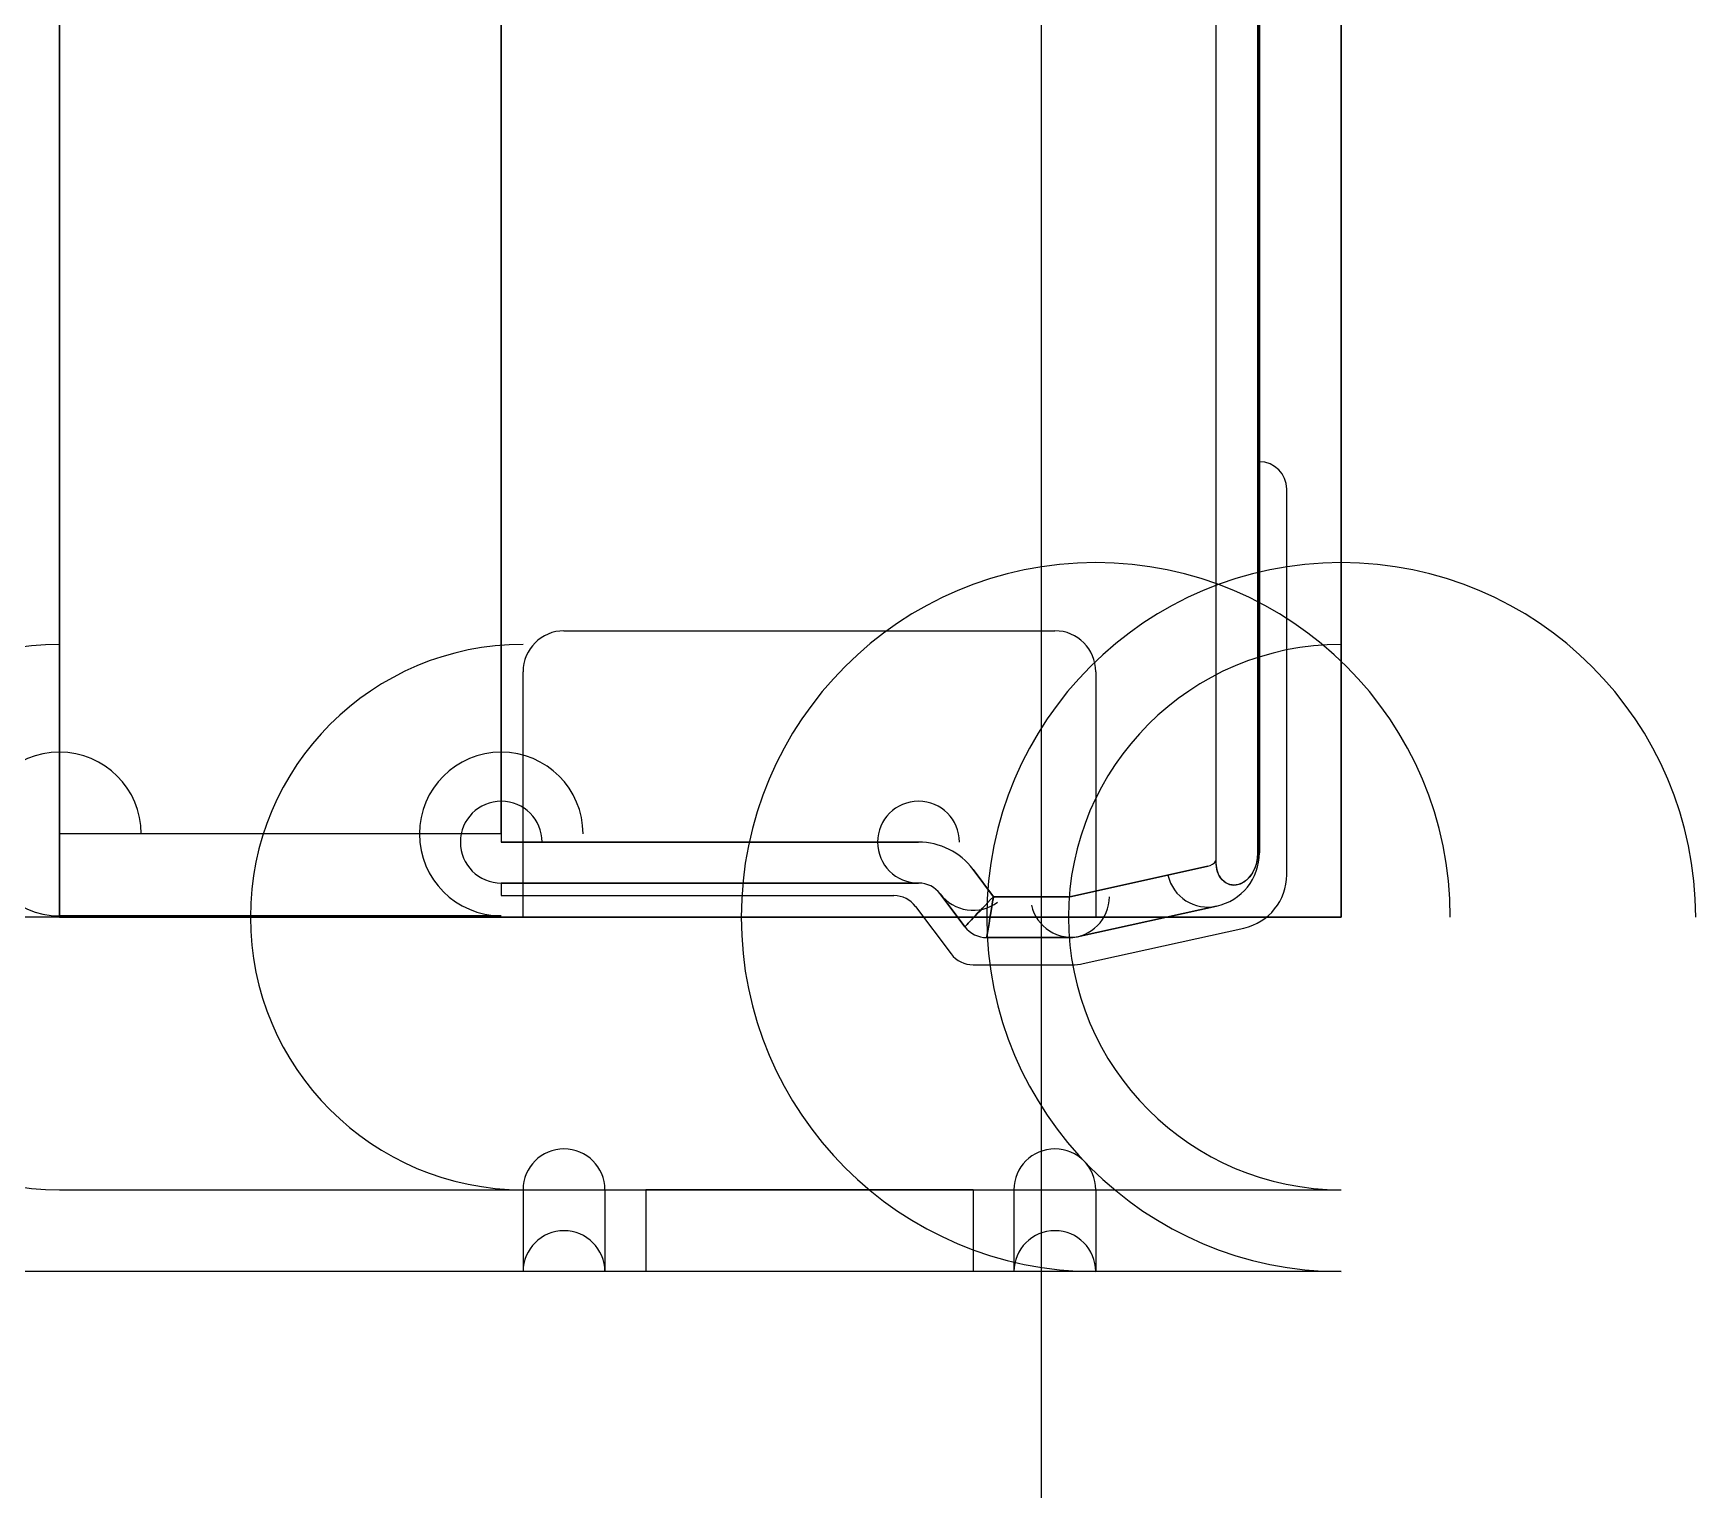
# Model space of a CAD drawing. Header units: millimetres. Extents: x -26.5 to 28.9, y -30 to 30.
# Drawn here: x 22.8 to 28.9, y -3.64 to 1.7 of the extents above; entities that cross this region are included whole.
import ezdxf

# ---------------------------------------------------------------- set-up
doc = ezdxf.new("R2010")
doc.units = ezdxf.units.MM
doc.layers.add('Feature', color=7, linetype='CONTINUOUS')

msp = doc.modelspace()

# ---------------------------------------------------------------- linework, layer by layer
at = {"layer": 'Feature'}
for p, q in [((26.5, 26.9975, 1.6), (26.5, -26.9975, 1.6)), ((26.5, 26.9975), (26.5, -26.9975)), ((26.5, 26.9975), (26.5, -26.9975)), ((26.5, 26.9975, 1.6), (26.5, -26.9975, 1.6)), ((22.9, -1.54, 1.9), (22.9, 4.8, 1.9)), ((22.9, 4.8, 4.46), (22.9, -1.54, 4.46)), ((22.9, 4.8, 4.46), (22.9, -1.54, 4.46)), ((22.9, -1.54, 1.9), (22.9, 4.8, 1.9)), ((27.6, -1.54, 1.6), (27.6, 4.8, 1.6)), ((27.6, 4.8, 4.76), (27.6, -1.54, 4.76)), ((27.6, -1.54, 1.6), (27.6, 4.8, 1.6)), ((27.6, 4.8, 4.76), (27.6, -1.54, 4.76)), ((27.6, 4.8, 4.46), (27.6, -1.54, 4.46)), ((27.6, -1.54, 1.9), (27.6, 4.8, 1.9)), ((27.6, -1.54, 1.9), (27.6, 4.8, 1.9)), ((27.6, 4.8, 4.46), (27.6, -1.54, 4.46)), ((27.1407, 4.59339, 3.53), (27.1407, -1.33339, 3.53)), ((27.1407, 4.59339, 2.83), (27.1407, -1.33339, 2.83)), ((27.1407, 4.59339, 3.53), (27.1407, -1.33339, 3.53)), ((27.1407, 4.59339, 2.83), (27.1407, -1.33339, 2.83)), ((24.52, 4.525, 3.53), (24.52, -1.265, 3.53)), ((24.52, 4.525, 2.83), (24.52, -1.265, 2.83)), ((24.52, 4.525, 3.53), (24.52, -1.265, 3.53)), ((24.52, 4.525, 2.83), (24.52, -1.265, 2.83)), ((27.2944, 4.5644, 2.93926), (27.2944, -1.3044, 2.93926)), ((27.2944, -1.3044, 3.42074), (27.2944, 4.5644, 3.42074)), ((27.2944, -1.3044, 3.42074), (27.2944, 4.5644, 3.42074)), ((27.2944, 4.5644, 2.93926), (27.2944, -1.3044, 2.93926)), ((27.3, -1.3044, 2.98), (27.3, 4.5644, 2.98)), ((27.3, 4.5644, 3.38), (27.3, -1.3044, 3.38)), ((27.3, -1.3044, 2.98), (27.3, 4.5644, 2.98)), ((27.3, 4.5644, 3.38), (27.3, -1.3044, 3.38)), ((22.9, -1.235, 2.68), (22.9, 4.495, 2.68)), ((22.9, 4.495, 3.68), (22.9, -1.235, 3.68)), ((22.9, 4.495, 3.68), (22.9, -1.235, 3.68)), ((22.9, -1.235, 2.68), (22.9, 4.495, 2.68)), ((24.52, -1.235, 2.68), (24.52, 4.495, 2.68)), ((24.52, 4.495, 3.68), (24.52, -1.235, 3.68)), ((24.52, -1.235, 2.68), (24.52, 4.495, 2.68)), ((24.52, 4.495, 3.68), (24.52, -1.235, 3.68)), ((27.3, 0.13, 3.28), (27.3, 0.13, 3.08)), ((27.3, 0.13, 3.08), (27.3, -1.3044, 3.08)), ((27.3, 0.13, 3.28), (27.3, -1.3044, 3.28)), ((27.3, 0.13, 3.28), (27.3, 0.13, 3.08)), ((27.3, 0.13, 3.28), (27.3, -1.3044, 3.28)), ((27.3, 0.13, 3.08), (27.3, -1.3044, 3.08)), ((27.4, -1.3847, 3.08), (27.4, 0.03, 3.08)), ((27.4, 0.03, 3.28), (27.4, 0.03, 3.08)), ((27.4, -1.3847, 3.28), (27.4, 0.03, 3.28)), ((27.4, 0.03, 3.28), (27.4, 0.03, 3.08)), ((27.4, -1.3847, 3.28), (27.4, 0.03, 3.28)), ((27.4, -1.3847, 3.08), (27.4, 0.03, 3.08)), ((24.75, -0.49, 1.6), (26.55, -0.49, 1.6)), ((24.75, -0.49, 1.9), (26.55, -0.49, 1.9)), ((24.75, -0.49, 1.9), (24.75, -0.49, 1.6)), ((24.75, -0.49, 1.6), (26.55, -0.49, 1.6)), ((24.75, -0.49, 1.9), (26.55, -0.49, 1.9)), ((24.75, -0.49, 1.9), (24.75, -0.49, 1.6)), ((26.55, -0.49, 1.9), (26.55, -0.49, 1.6)), ((26.55, -0.49, 1.9), (26.55, -0.49, 1.6)), ((24.6, -1.54, 1.6), (24.6, -0.64, 1.6)), ((24.6, -0.64, 1.9), (24.6, -0.64, 1.6)), ((24.6, -1.54, 1.9), (24.6, -0.64, 1.9)), ((24.6, -1.54, 1.6), (24.6, -0.64, 1.6)), ((24.6, -1.54, 1.9), (24.6, -0.64, 1.9)), ((24.6, -0.64, 1.9), (24.6, -0.64, 1.6)), ((26.7, -0.64, 1.6), (26.7, -1.54, 1.6)), ((26.7, -0.64, 1.9), (26.7, -1.54, 1.9)), ((26.7, -0.64, 1.9), (26.7, -0.64, 1.6)), ((26.7, -0.64, 1.9), (26.7, -1.54, 1.9)), ((26.7, -0.64, 1.9), (26.7, -0.64, 1.6)), ((26.7, -0.64, 1.6), (26.7, -1.54, 1.6)), ((24.52, -1.235, 3.68), (22.9, -1.235, 3.68)), ((24.52, -1.235, 2.68), (22.9, -1.235, 2.68)), ((24.52, -1.235, 2.68), (22.9, -1.235, 2.68)), ((24.52, -1.235, 3.68), (22.9, -1.235, 3.68)), ((24.52, -1.265, 3.53), (26.05, -1.265, 3.53)), ((26.05, -1.265, 2.83), (24.52, -1.265, 2.83)), ((26.05, -1.265, 2.83), (24.52, -1.265, 2.83)), ((24.52, -1.265, 3.53), (26.05, -1.265, 3.53)), ((27.3, -1.3044, 3.28), (27.3, -1.3044, 3.08)), ((27.3, -1.3044, 3.28), (27.3, -1.3044, 3.08)), ((27.3, -1.3044, 3.38), (27.3, -1.3044, 2.98)), ((27.3, -1.3044, 3.38), (27.3, -1.3044, 2.98)), ((26.25, -1.365, 3.53), (26.325, -1.465, 3.53)), ((26.325, -1.465, 2.83), (26.25, -1.365, 2.83)), ((26.325, -1.465, 2.83), (26.25, -1.365, 2.83)), ((26.25, -1.365, 3.53), (26.325, -1.465, 3.53)), ((26.6108, -1.46382, 3.53), (27.1108, -1.35322, 3.53)), ((27.1108, -1.35322, 2.83), (26.6108, -1.46382, 2.83)), ((27.1108, -1.35322, 2.83), (26.6108, -1.46382, 2.83)), ((26.6108, -1.46382, 3.53), (27.1108, -1.35322, 3.53)), ((27.4, -1.3847, 3.28), (27.4, -1.3847, 3.08)), ((27.4, -1.3847, 3.28), (27.4, -1.3847, 3.08)), ((26.05, -1.415, 3.08), (24.52, -1.415, 3.08)), ((24.52, -1.415, 3.28), (24.52, -1.415, 3.08)), ((26.05, -1.415, 3.28), (24.52, -1.415, 3.28)), ((24.52, -1.415, 3.08), (24.52, -1.46105, 3.08)), ((24.52, -1.415, 3.28), (24.52, -1.46105, 3.28)), ((24.52, -1.415, 3.28), (24.52, -1.415, 3.08)), ((26.05, -1.415, 3.28), (24.52, -1.415, 3.28)), ((24.52, -1.415, 3.28), (24.52, -1.46105, 3.28)), ((24.52, -1.415, 3.08), (24.52, -1.46105, 3.08)), ((26.05, -1.415, 3.08), (24.52, -1.415, 3.08)), ((24.52, -1.415, 3.38), (24.52, -1.415, 2.98)), ((24.52, -1.415, 3.38), (24.52, -1.415, 2.98)), ((24.52, -1.415, 2.98), (26.05, -1.415, 2.98)), ((26.05, -1.415, 3.38), (24.52, -1.415, 3.38)), ((24.52, -1.415, 2.98), (26.05, -1.415, 2.98)), ((26.05, -1.415, 3.38), (24.52, -1.415, 3.38)), ((24.52, -1.46105, 3.28), (24.52, -1.46105, 3.08)), ((24.52, -1.46105, 3.08), (25.9595, -1.46105, 3.08)), ((24.52, -1.46105, 3.28), (25.9595, -1.46105, 3.28)), ((24.52, -1.46105, 3.28), (24.52, -1.46105, 3.08)), ((24.52, -1.46105, 3.28), (25.9595, -1.46105, 3.28)), ((24.52, -1.46105, 3.08), (25.9595, -1.46105, 3.08)), ((25.9595, -1.46105, 3.28), (25.9595, -1.46105, 3.08)), ((25.9595, -1.46105, 3.28), (25.9595, -1.46105, 3.08)), ((26.05, -1.415, 3.28), (26.05, -1.415, 3.08)), ((26.05, -1.415, 3.28), (26.05, -1.415, 3.08)), ((26.05, -1.415, 3.38), (26.05, -1.415, 2.98)), ((26.05, -1.415, 3.38), (26.05, -1.415, 2.98)), ((26.22, -1.575, 3.08), (26.13, -1.455, 3.08)), ((26.13, -1.455, 3.28), (26.13, -1.455, 3.08)), ((26.22, -1.575, 3.28), (26.13, -1.455, 3.28)), ((26.13, -1.455, 3.28), (26.13, -1.455, 3.08)), ((26.22, -1.575, 3.28), (26.13, -1.455, 3.28)), ((26.22, -1.575, 3.08), (26.13, -1.455, 3.08)), ((26.13, -1.455, 3.38), (26.13, -1.455, 2.98)), ((26.13, -1.455, 3.38), (26.13, -1.455, 2.98)), ((26.13, -1.455, 2.98), (26.22, -1.575, 2.98)), ((26.22, -1.575, 3.38), (26.13, -1.455, 3.38)), ((26.13, -1.455, 2.98), (26.22, -1.575, 2.98)), ((26.22, -1.575, 3.38), (26.13, -1.455, 3.38)), ((26.0395, -1.50105, 3.28), (26.0395, -1.50105, 3.08)), ((26.0395, -1.50105, 3.08), (26.17, -1.675, 3.08)), ((26.0395, -1.50105, 3.28), (26.17, -1.675, 3.28)), ((26.0395, -1.50105, 3.28), (26.0395, -1.50105, 3.08)), ((26.0395, -1.50105, 3.28), (26.17, -1.675, 3.28)), ((26.0395, -1.50105, 3.08), (26.17, -1.675, 3.08)), ((26.325, -1.465, 3.53), (26.6, -1.465, 3.53)), ((26.6, -1.465, 2.83), (26.325, -1.465, 2.83)), ((26.6, -1.465, 2.83), (26.325, -1.465, 2.83)), ((26.325, -1.465, 3.53), (26.6, -1.465, 3.53)), ((27.1432, -1.49968, 3.08), (26.6432, -1.61028, 3.08)), ((27.1432, -1.49968, 3.28), (26.6432, -1.61028, 3.28)), ((27.1432, -1.49968, 3.28), (26.6432, -1.61028, 3.28)), ((27.1432, -1.49968, 3.08), (26.6432, -1.61028, 3.08)), ((26.6432, -1.61028, 2.98), (27.1432, -1.49968, 2.98)), ((27.1432, -1.49968, 3.38), (26.6432, -1.61028, 3.38)), ((26.6432, -1.61028, 2.98), (27.1432, -1.49968, 2.98)), ((27.1432, -1.49968, 3.38), (26.6432, -1.61028, 3.38)), ((27.1432, -1.49968, 3.28), (27.1432, -1.49968, 3.08)), ((27.1432, -1.49968, 3.28), (27.1432, -1.49968, 3.08)), ((27.1432, -1.49968, 3.38), (27.1432, -1.49968, 2.98)), ((27.1432, -1.49968, 3.38), (27.1432, -1.49968, 2.98)), ((27.6, -1.54, 4.76), (19.99, -1.54, 4.76)), ((27.6, -1.54, 4.76), (19.99, -1.54, 4.76)), ((24.6, -1.54, 1.6), (21.93, -1.54, 1.6)), ((24.6, -1.54, 1.6), (21.93, -1.54, 1.6)), ((24.52, -1.535, 3.38), (22.9, -1.535, 3.38)), ((22.9, -1.535, 3.38), (22.9, -1.535, 2.98)), ((24.52, -1.535, 2.98), (22.9, -1.535, 2.98)), ((24.52, -1.535, 3.38), (22.9, -1.535, 3.38)), ((24.52, -1.535, 2.98), (22.9, -1.535, 2.98)), ((22.9, -1.535, 3.38), (22.9, -1.535, 2.98)), ((22.9, -1.54, 1.9), (24.6, -1.54, 1.9)), ((22.9, -1.54, 1.9), (24.6, -1.54, 1.9)), ((22.9, -1.54, 4.46), (27.6, -1.54, 4.46)), ((22.9, -1.54, 4.46), (27.6, -1.54, 4.46)), ((24.52, -1.535, 3.38), (24.52, -1.535, 2.98)), ((24.52, -1.535, 3.38), (24.52, -1.535, 2.98)), ((26.22, -1.575, 3.28), (26.22, -1.575, 3.08)), ((26.22, -1.575, 3.28), (26.22, -1.575, 3.08)), ((26.22, -1.575, 3.38), (26.22, -1.575, 2.98)), ((26.22, -1.575, 3.38), (26.22, -1.575, 2.98)), ((26.6541, -1.71028, 3.08), (27.2432, -1.57998, 3.08)), ((26.6541, -1.71028, 3.28), (27.2432, -1.57998, 3.28)), ((26.6541, -1.71028, 3.28), (27.2432, -1.57998, 3.28)), ((26.6541, -1.71028, 3.08), (27.2432, -1.57998, 3.08)), ((27.6, -1.54, 1.6), (26.7, -1.54, 1.6)), ((27.6, -1.54, 1.6), (26.7, -1.54, 1.6)), ((26.7, -1.54, 1.9), (27.6, -1.54, 1.9)), ((26.7, -1.54, 1.9), (27.6, -1.54, 1.9)), ((27.2432, -1.57998, 3.28), (27.2432, -1.57998, 3.08)), ((27.2432, -1.57998, 3.28), (27.2432, -1.57998, 3.08)), ((26.3, -1.615, 3.28), (26.3, -1.615, 3.08)), ((26.6, -1.615, 3.08), (26.3, -1.615, 3.08)), ((26.3, -1.615, 3.28), (26.3, -1.615, 3.08)), ((26.6, -1.615, 3.28), (26.3, -1.615, 3.28)), ((26.6, -1.615, 3.28), (26.3, -1.615, 3.28)), ((26.6, -1.615, 3.08), (26.3, -1.615, 3.08)), ((26.3, -1.615, 3.38), (26.3, -1.615, 2.98)), ((26.3, -1.615, 3.38), (26.3, -1.615, 2.98)), ((26.3, -1.615, 2.98), (26.6, -1.615, 2.98)), ((26.6, -1.615, 3.38), (26.3, -1.615, 3.38)), ((26.3, -1.615, 2.98), (26.6, -1.615, 2.98)), ((26.6, -1.615, 3.38), (26.3, -1.615, 3.38)), ((26.6, -1.615, 3.28), (26.6, -1.615, 3.08)), ((26.6, -1.615, 3.28), (26.6, -1.615, 3.08)), ((26.6, -1.615, 3.38), (26.6, -1.615, 2.98)), ((26.6, -1.615, 3.38), (26.6, -1.615, 2.98)), ((26.6432, -1.61028, 3.28), (26.6432, -1.61028, 3.08)), ((26.6432, -1.61028, 3.28), (26.6432, -1.61028, 3.08)), ((26.6432, -1.61028, 3.38), (26.6432, -1.61028, 2.98)), ((26.6432, -1.61028, 3.38), (26.6432, -1.61028, 2.98)), ((26.17, -1.675, 3.28), (26.17, -1.675, 3.08)), ((26.17, -1.675, 3.28), (26.17, -1.675, 3.08)), ((26.25, -1.715, 3.28), (26.25, -1.715, 3.08)), ((26.25, -1.715, 3.08), (26.6109, -1.715, 3.08)), ((26.25, -1.715, 3.28), (26.6109, -1.715, 3.28)), ((26.25, -1.715, 3.28), (26.25, -1.715, 3.08)), ((26.25, -1.715, 3.28), (26.6109, -1.715, 3.28)), ((26.25, -1.715, 3.08), (26.6109, -1.715, 3.08)), ((26.6109, -1.715, 3.28), (26.6109, -1.715, 3.08)), ((26.6109, -1.715, 3.28), (26.6109, -1.715, 3.08)), ((26.6541, -1.71028, 3.28), (26.6541, -1.71028, 3.08)), ((26.6541, -1.71028, 3.28), (26.6541, -1.71028, 3.08)), ((22.9, -2.54, 2.9), (24.6, -2.54, 2.9)), ((22.9, -2.54, 2.9), (24.6, -2.54, 2.9)), ((22.9, -2.54, 3.46), (22.9, -2.54, 2.9)), ((22.9, -2.54, 3.46), (27.6, -2.54, 3.46)), ((22.9, -2.54, 3.46), (27.6, -2.54, 3.46)), ((22.9, -2.54, 3.46), (22.9, -2.54, 2.9)), ((24.6, -2.54, 2.98), (24.6, -2.54, 2.9)), ((24.6, -2.54, 2.98), (24.6, -2.84, 2.98)), ((24.6, -2.54, 2.98), (24.6, -2.54, 2.9)), ((24.6, -2.54, 2.98), (24.6, -2.84, 2.98)), ((24.9, -2.54, 0.95), (24.9, -2.54, 2.98)), ((24.9, -2.54, 0.95), (24.9, -2.84, 0.95)), ((24.9, -2.54, 2.98), (24.9, -2.84, 2.98)), ((24.9, -2.54, 0.95), (24.9, -2.54, 2.98)), ((24.9, -2.54, 0.95), (24.9, -2.84, 0.95)), ((24.9, -2.54, 2.98), (24.9, -2.84, 2.98)), ((26.25, -2.54, 0.8), (25.05, -2.54, 0.8)), ((25.05, -2.54, 0.8), (25.05, -2.84, 0.8)), ((26.25, -2.54, 0.8), (25.05, -2.54, 0.8)), ((25.05, -2.54, 0.8), (25.05, -2.84, 0.8)), ((26.25, -2.54, 0.8), (26.25, -2.84, 0.8)), ((26.25, -2.54, 0.8), (26.25, -2.84, 0.8)), ((26.4, -2.54, 2.98), (26.4, -2.54, 0.95)), ((26.4, -2.54, 2.98), (26.4, -2.84, 2.98)), ((26.4, -2.54, 0.95), (26.4, -2.84, 0.95)), ((26.4, -2.54, 2.98), (26.4, -2.54, 0.95)), ((26.4, -2.54, 2.98), (26.4, -2.84, 2.98)), ((26.4, -2.54, 0.95), (26.4, -2.84, 0.95)), ((26.7, -2.54, 2.9), (27.6, -2.54, 2.9)), ((26.7, -2.54, 2.9), (27.6, -2.54, 2.9)), ((26.7, -2.54, 2.9), (26.7, -2.54, 2.98)), ((26.7, -2.54, 2.9), (26.7, -2.54, 2.98)), ((26.7, -2.54, 2.98), (26.7, -2.84, 2.98)), ((26.7, -2.54, 2.98), (26.7, -2.84, 2.98)), ((27.6, -2.54, 3.46), (27.6, -2.54, 2.9)), ((27.6, -2.54, 3.46), (27.6, -2.54, 2.9)), ((27.6, -2.84, 3.46), (19.99, -2.84, 3.46)), ((27.6, -2.84, 3.46), (19.99, -2.84, 3.46)), ((24.6, -2.84, 2.9), (21.53, -2.84, 2.9)), ((24.6, -2.84, 2.9), (21.53, -2.84, 2.9)), ((24.6, -2.84, 2.98), (24.6, -2.84, 2.9)), ((24.6, -2.84, 2.98), (24.6, -2.84, 2.9)), ((24.9, -2.84, 0.95), (24.9, -2.84, 2.98)), ((24.9, -2.84, 0.95), (24.9, -2.84, 2.98)), ((26.25, -2.84, 0.8), (25.05, -2.84, 0.8)), ((26.25, -2.84, 0.8), (25.05, -2.84, 0.8)), ((26.4, -2.84, 2.98), (26.4, -2.84, 0.95)), ((26.4, -2.84, 2.98), (26.4, -2.84, 0.95)), ((26.7, -2.84, 2.98), (26.7, -2.84, 2.9)), ((27.6, -2.84, 2.9), (26.7, -2.84, 2.9)), ((27.6, -2.84, 2.9), (26.7, -2.84, 2.9)), ((26.7, -2.84, 2.98), (26.7, -2.84, 2.9)), ((27.6, -2.84, 3.46), (27.6, -2.84, 2.9)), ((27.6, -2.84, 3.46), (27.6, -2.84, 2.9))]:
    msp.add_line(p, q, dxfattribs=at)
for centre, radius, start, end in [((27.3, 0.03, 3.08), 0.1, 0, 90), ((27.3, 0.03, 3.28), 0.1, 0, 90), ((27.3, 0.03, 3.28), 0.1, 0, 90), ((27.3, 0.03, 3.08), 0.1, 0, 90), ((26.7, -1.54, 2.9), 1.3, 0, -90), ((26.7, -1.54, 2.9), 1.3, 0, -90), ((27.6, -1.54, 2.9), 1.3, 0, -90), ((27.6, -1.54, 2.9), 1.3, 0, -90), ((21.93, -1.54, 2.9), 1, -90, -90), ((21.93, -1.54, 2.9), 1, -90, -90), ((22.9, -1.54, 2.9), 1, 90, -90), ((22.9, -1.54, 2.9), 1, 90, -90), ((24.6, -1.54, 2.9), 1, 90, -90), ((24.6, -1.54, 2.9), 1, 90, -90), ((24.75, -0.64, 1.6), 0.15, 90, 180), ((24.75, -0.64, 1.9), 0.15, 90, 180), ((24.75, -0.64, 1.9), 0.15, 90, 180), ((24.75, -0.64, 1.6), 0.15, 90, 180), ((26.55, -0.64, 1.6), 0.15, 0, 90), ((26.55, -0.64, 1.9), 0.15, 0, 90), ((26.55, -0.64, 1.9), 0.15, 0, 90), ((26.55, -0.64, 1.6), 0.15, 0, 90), ((27.6, -1.54, 2.9), 1, 90, -90), ((27.6, -1.54, 2.9), 1, 90, -90), ((22.9, -1.235, 2.98), 0.3, 0, -90), ((22.9, -1.235, 2.98), 0.3, 0, -90), ((24.52, -1.235, 2.98), 0.3, 0, -90), ((24.52, -1.235, 2.98), 0.3, 0, -90), ((24.52, -1.265, 3.38), 0.15, 0, -90), ((24.52, -1.265, 3.38), 0.15, 0, -90), ((26.05, -1.265, 2.98), 0.15, 0, -90), ((26.05, -1.265, 2.98), 0.15, 0, -90), ((27.15, -1.3044, 2.98), 0.15, 0, 0), ((27.15, -1.3044, 2.98), 0.15, 0, 0), ((27.15, -1.3044, 3.38), 0.14436, 0, 0), ((27.15, -1.3044, 3.38), 0.14436, 0, 0), ((22.9, -1.235, 3.38), 0, -90, 0), ((22.9, -1.235, 3.38), 0, -90, 0), ((24.52, -1.235, 3.38), 0, -90, 0), ((24.52, -1.235, 3.38), 0, -90, 0), ((24.52, -1.265, 2.98), 0, -90, 0), ((24.52, -1.265, 2.98), 0, -90, 0), ((26.05, -1.515, 3.53), 0.25, 36.8699, 90), ((26.05, -1.515, 2.83), 0.25, 36.8699, 90), ((26.05, -1.515, 2.83), 0.25, 36.8699, 90), ((26.05, -1.265, 3.38), 0, -90, 0), ((26.05, -1.265, 3.38), 0, -90, 0), ((26.05, -1.515, 3.53), 0.25, 36.8699, 90), ((27.1, -1.3044, 3.53), 0.05, -77.5275, -35.4373), ((27.1, -1.3044, 2.83), 0.05, -77.5275, -35.4373), ((27.1, -1.3044, 2.83), 0.05, -77.5275, -35.4373), ((27.1, -1.3044, 3.53), 0.05, -77.5275, -35.4373), ((27.1, -1.3044, 3.28), 0.2, -77.5275, 0), ((27.1, -1.3044, 3.08), 0.2, -77.5275, 0), ((27.1, -1.3044, 3.28), 0.2, -77.5275, 0), ((27.1, -1.3044, 3.08), 0.2, -77.5275, 0), ((27.1, -1.3044, 2.98), 0.2, -77.5275, 0), ((27.1, -1.3044, 3.38), 0.2, -77.5275, 0), ((27.1, -1.3044, 2.98), 0.2, -77.5275, 0), ((27.1, -1.3044, 3.38), 0.2, -77.5275, 0), ((26.25, -1.365, 3.38), 0, 0, -143.13), ((26.25, -1.365, 3.38), 0, 0, -143.13), ((27.1108, -1.35322, 2.98), 0.15, -167.307, -77.5275), ((27.1108, -1.35322, 2.98), 0.15, -167.307, -77.5275), ((27.1108, -1.35322, 3.38), 0, 0, -77.5275), ((27.1108, -1.35322, 3.38), 0, 0, -77.5275), ((27.2, -1.3847, 3.08), 0.2, -77.5275, 0), ((27.2, -1.3847, 3.28), 0.2, -77.5275, 0), ((27.2, -1.3847, 3.28), 0.2, -77.5275, 0), ((27.2, -1.3847, 3.08), 0.2, -77.5275, 0), ((25.9595, -1.56105, 3.28), 0.1, 36.8699, 90), ((25.9595, -1.56105, 3.08), 0.1, 36.8699, 90), ((25.9595, -1.56105, 3.28), 0.1, 36.8699, 90), ((25.9595, -1.56105, 3.08), 0.1, 36.8699, 90), ((26.05, -1.515, 3.08), 0.1, 36.8699, 90), ((26.05, -1.515, 3.28), 0.1, 36.8699, 90), ((26.05, -1.515, 3.28), 0.1, 36.8699, 90), ((26.05, -1.515, 3.08), 0.1, 36.8699, 90), ((26.05, -1.515, 3.38), 0.1, 36.8699, 90), ((26.05, -1.515, 2.98), 0.1, 36.8699, 90), ((26.05, -1.515, 2.98), 0.1, 36.8699, 90), ((26.05, -1.515, 3.38), 0.1, 36.8699, 90), ((26.25, -1.365, 2.98), 0.15, -143.13, -53.1299), ((26.25, -1.365, 2.98), 0.15, -143.13, -53.1299), ((26.6108, -1.46382, 2.98), 0.15, -167.597, -77.5275), ((26.6108, -1.46382, 2.98), 0.15, -167.597, -77.5275), ((26.6, -1.415, 3.53), 0.05, -90, -77.5275), ((26.6, -1.415, 2.83), 0.05, -90, -77.5275), ((26.6, -1.415, 2.83), 0.05, -90, -77.5275), ((26.6, -1.415, 3.53), 0.05, -90, -77.5275), ((26.6, -1.465, 2.98), 0.15, -90, 0), ((26.6, -1.465, 2.98), 0.15, -90, 0), ((26.6, -1.465, 3.38), 0, 0, -90), ((26.6, -1.465, 3.38), 0, 0, -90), ((26.6108, -1.46382, 3.38), 0, -77.5275, 0), ((26.6108, -1.46382, 3.38), 0, -77.5275, 0), ((22.9, -1.54, 3.46), 4.44089e-16, -90, -90), ((22.9, -1.54, 3.46), 4.44089e-16, -90, -90), ((24.6, -1.54, 2.9), 8.88178e-16, -90, 90), ((24.6, -1.54, 2.9), 8.88178e-16, -90, 90), ((26.3, -1.515, 3.28), 0.1, -143.13, -90), ((26.3, -1.515, 3.08), 0.1, -143.13, -90), ((26.3, -1.515, 3.28), 0.1, -143.13, -90), ((26.3, -1.515, 3.08), 0.1, -143.13, -90), ((26.3, -1.515, 2.98), 0.1, -143.13, -90), ((26.3, -1.515, 3.38), 0.1, -143.13, -90), ((26.3, -1.515, 2.98), 0.1, -143.13, -90), ((26.3, -1.515, 3.38), 0.1, -143.13, -90), ((26.7, -1.54, 2.9), 4.44089e-16, -90, 90), ((26.7, -1.54, 2.9), 4.44089e-16, -90, 90), ((27.6, -1.54, 3.46), 4.44089e-16, -90, -90), ((27.6, -1.54, 3.46), 4.44089e-16, -90, -90), ((27.6, -1.54, 3.46), 4.44089e-16, -90, -90), ((27.6, -1.54, 3.46), 4.44089e-16, -90, -90), ((26.6, -1.415, 3.28), 0.2, -90, -77.5275), ((26.6, -1.415, 3.08), 0.2, -90, -77.5275), ((26.6, -1.415, 3.28), 0.2, -90, -77.5275), ((26.6, -1.415, 3.08), 0.2, -90, -77.5275), ((26.6, -1.415, 2.98), 0.2, -90, -77.5275), ((26.6, -1.415, 3.38), 0.2, -90, -77.5275), ((26.6, -1.415, 2.98), 0.2, -90, -77.5275), ((26.6, -1.415, 3.38), 0.2, -90, -77.5275), ((26.25, -1.615, 3.08), 0.1, -143.13, -90), ((26.25, -1.615, 3.28), 0.1, -143.13, -90), ((26.25, -1.615, 3.28), 0.1, -143.13, -90), ((26.25, -1.615, 3.08), 0.1, -143.13, -90), ((26.6109, -1.515, 3.08), 0.2, -90, -77.5275), ((26.6109, -1.515, 3.28), 0.2, -90, -77.5275), ((26.6109, -1.515, 3.28), 0.2, -90, -77.5275), ((26.6109, -1.515, 3.08), 0.2, -90, -77.5275), ((24.75, -2.54, 2.98), 0.15, 0, 180), ((24.75, -2.54, 2.98), 0.15, 0, 180), ((26.25, -2.54, 0.95), 0.15, 0, 0), ((26.25, -2.54, 0.95), 0.15, 0, 0), ((26.55, -2.54, 2.98), 0.15, 0, 180), ((26.55, -2.54, 2.98), 0.15, 0, 180), ((25.05, -2.54, 0.95), 0, 180, 0), ((25.05, -2.54, 0.95), 0, 180, 0), ((24.75, -2.84, 2.98), 0.15, 0, 180), ((24.75, -2.84, 2.98), 0.15, 0, 180), ((26.25, -2.84, 0.95), 0.15, 0, 0), ((26.25, -2.84, 0.95), 0.15, 0, 0), ((26.55, -2.84, 2.98), 0.15, 0, 180), ((26.55, -2.84, 2.98), 0.15, 0, 180), ((25.05, -2.84, 0.95), 0, 180, 0), ((25.05, -2.84, 0.95), 0, 180, 0)]:
    msp.add_arc(centre, radius, start, end, dxfattribs=at)
for points, knots in [([(27.1407, -1.33339, 3.53), (27.1397, -1.35677, 3.53071), (27.1451, -1.37749, 3.52691), (27.1568, -1.39555, 3.51859), (27.1725, -1.41564, 3.50744), (27.1916, -1.42439, 3.4938), (27.2143, -1.42178, 3.47765), (27.261, -1.41626, 3.44449), (27.2953, -1.36025, 3.42005), (27.2944, -1.3044, 3.42074)], [0.0000291915, 0.0000291915, 0.0000291915, 0.0000291915, 0.0000961213, 0.0000961213, 0.0000961213, 0.000174571, 0.000174571, 0.000174571, 0.000342665, 0.000342665, 0.000342665, 0.000342665]), ([(27.1407, -1.33339, 3.53), (27.1397, -1.35677, 3.53071), (27.1451, -1.37749, 3.52691), (27.1568, -1.39555, 3.51859), (27.1725, -1.41564, 3.50744), (27.1916, -1.42439, 3.4938), (27.2143, -1.42178, 3.47765), (27.261, -1.41626, 3.44449), (27.2953, -1.36025, 3.42005), (27.2944, -1.3044, 3.42074)], [0.0000291915, 0.0000291915, 0.0000291915, 0.0000291915, 0.0000961213, 0.0000961213, 0.0000961213, 0.000174571, 0.000174571, 0.000174571, 0.000342665, 0.000342665, 0.000342665, 0.000342665]), ([(27.2944, -1.3044, 2.93926), (27.2959, -1.35568, 2.94032), (27.2648, -1.40962, 2.91827), (27.2235, -1.41996, 2.88888), (27.2014, -1.42577, 2.87311), (27.1814, -1.42033, 2.85889), (27.1635, -1.40363, 2.84622), (27.1483, -1.38837, 2.83541), (27.1407, -1.36496, 2.83), (27.1407, -1.33339, 2.83)], [0, 0, 0, 0, 0.5, 0.5, 0.5, 0.75, 0.75, 0.75, 1, 1, 1, 1]), ([(27.2944, -1.3044, 2.93926), (27.2959, -1.35568, 2.94032), (27.2648, -1.40962, 2.91827), (27.2235, -1.41996, 2.88888), (27.2014, -1.42577, 2.87311), (27.1814, -1.42033, 2.85889), (27.1635, -1.40363, 2.84622), (27.1483, -1.38837, 2.83541), (27.1407, -1.36496, 2.83), (27.1407, -1.33339, 2.83)], [0, 0, 0, 0, 0.5, 0.5, 0.5, 0.75, 0.75, 0.75, 1, 1, 1, 1]), ([(26.3, -1.615, 2.98), (26.3, -1.61527, 2.94305), (26.3025, -1.60044, 2.90315), (26.3073, -1.57107, 2.87393), (26.3105, -1.55217, 2.85504), (26.3164, -1.51681, 2.83), (26.325, -1.465, 2.83)], [0, 0, 0, 0, 0.5, 0.5, 0.5, 1, 1, 1, 1]), ([(26.3, -1.615, 2.98), (26.3, -1.61527, 2.94305), (26.3025, -1.60044, 2.90315), (26.3073, -1.57107, 2.87393), (26.3105, -1.55217, 2.85504), (26.3164, -1.51681, 2.83), (26.325, -1.465, 2.83)], [0, 0, 0, 0, 0.5, 0.5, 0.5, 1, 1, 1, 1]), ([(26.325, -1.465, 3.53), (26.3207, -1.49112, 3.52922), (26.3171, -1.51311, 3.52413), (26.3141, -1.53097, 3.51471), (26.3111, -1.54893, 3.50574), (26.309, -1.56119, 3.49593), (26.3073, -1.57107, 3.48607), (26.3024, -1.60035, 3.45463), (26.3, -1.615, 3.41927), (26.3, -1.615, 3.38)], [0, 0, 0, 0, 0.25, 0.25, 0.25, 0.5, 0.5, 0.5, 1, 1, 1, 1]), ([(26.325, -1.465, 3.53), (26.3207, -1.49112, 3.52922), (26.3171, -1.51311, 3.52413), (26.3141, -1.53097, 3.51471), (26.3111, -1.54893, 3.50574), (26.309, -1.56119, 3.49593), (26.3073, -1.57107, 3.48607), (26.3024, -1.60035, 3.45463), (26.3, -1.615, 3.41927), (26.3, -1.615, 3.38)], [0, 0, 0, 0, 0.25, 0.25, 0.25, 0.5, 0.5, 0.5, 1, 1, 1, 1])]:
    msp.add_open_spline(points, degree=3, knots=knots, dxfattribs=at)
for points in [[(26.22, -1.575, 2.98), (26.2187, -1.57632, 2.89972), (26.2688, -1.52387, 2.8282), (26.325, -1.465, 2.83)], [(26.22, -1.575, 2.98), (26.2187, -1.57632, 2.89972), (26.2688, -1.52387, 2.8282), (26.325, -1.465, 2.83)], [(26.325, -1.465, 3.53), (26.2688, -1.52387, 3.5318), (26.2187, -1.57632, 3.46028), (26.22, -1.575, 3.38)], [(26.325, -1.465, 3.53), (26.2688, -1.52387, 3.5318), (26.2187, -1.57632, 3.46028), (26.22, -1.575, 3.38)]]:
    msp.add_open_spline(points, degree=3, dxfattribs=at)

doc.saveas('drawing.dxf')
